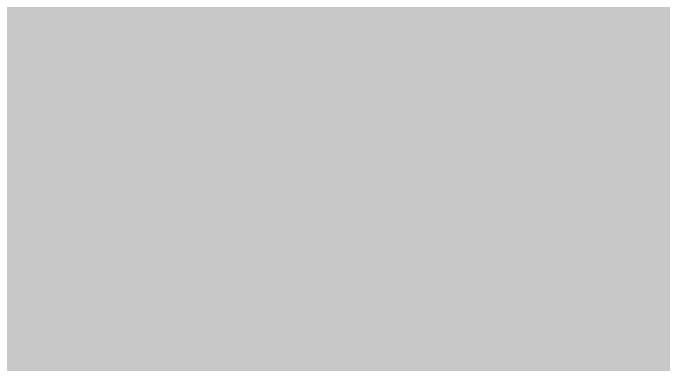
# Model space of a CAD drawing. Header units: inches. Extents: x -0.16 to 1.73, y -0.16 to 1.34.
# Drawn here: x 0.50576 to 0.55419, y 0.26793 to 0.29415 of the extents above; entities that cross this region are included whole.
import ezdxf

# ---------------------------------------------------------------- set-up
doc = ezdxf.new("R2010")
doc.units = ezdxf.units.IN
doc.header["$MEASUREMENT"] = 0
doc.layers.add('Bottom Layer', color=5, linetype='Continuous')
doc.layers.add('Top Layer', color=1, linetype='Continuous')

msp = doc.modelspace()

# ---------------------------------------------------------------- hatches: boundary and pattern name
at = {"layer": 'Top Layer'}
msp.add_hatch(color=1, dxfattribs=at).paths.add_polyline_path([(0.662947, 0.533608), (0.662947, 0.431266), (0.657947, 0.430271), (0.657742, 0.430766), (0.653804, 0.434705), (0.648658, 0.436836), (0.643088, 0.436836), (0.637943, 0.434705), (0.634005, 0.430766), (0.631873, 0.425621), (0.631873, 0.420051), (0.634005, 0.414906), (0.634233, 0.414677), (0.634374, 0.412471), (0.634379, 0.411748), (0.634658, 0.411087), (0.634658, 0.331852), (0.634254, 0.331448), (0.630803, 0.328311), (0.630803, 0.328311), (0.630803, 0.328311), (0.597543, 0.328311), (0.597543, 0.29768), (0.596667, 0.296769), (0.592543, 0.294751), (0.588958, 0.296236), (0.583388, 0.296236), (0.578243, 0.294105), (0.574305, 0.290166), (0.572173, 0.285021), (0.572173, 0.279451), (0.574305, 0.274306), (0.578243, 0.270367), (0.578811, 0.270132), (0.58158, 0.267363), (0.58158, 0.267363), (0.586046, 0.264379), (0.58897, 0.263798), (0.589535, 0.26335), (0.597543, 0.261071), (0.597543, 0.259961), (0.601885, 0.259834), (0.602807, 0.259941), (0.603663, 0.259587), (0.604567, 0.259961), (0.630803, 0.259961), (0.630803, 0.30028), (0.631525, 0.300583), (0.634495, 0.301174), (0.638134, 0.303605), (0.653804, 0.319275), (0.653804, 0.319275), (0.656235, 0.322914), (0.657089, 0.327206), (0.657089, 0.410474), (0.657701, 0.411854), (0.657947, 0.412005), (0.662947, 0.409206), (0.662947, 0.266787), (0.641073, 0.244912), (0.500467, 0.244912), (0.497126, 0.249912), (0.497473, 0.250751), (0.497473, 0.256321), (0.496458, 0.258772), (0.496458, 0.258777), (0.49661, 0.259027), (0.498148, 0.268906), (0.498648, 0.268906), (0.498648, 0.272118), (0.498945, 0.274027), (0.498821, 0.274539), (0.499023, 0.275026), (0.498648, 0.27593), (0.498648, 0.302166), (0.458425, 0.302166), (0.45836, 0.302897), (0.458325, 0.304217), (0.458029, 0.304882), (0.458029, 0.331504), (0.458325, 0.332169), (0.45836, 0.333491), (0.458407, 0.334023), (0.473405, 0.334023), (0.478542, 0.335044), (0.482897, 0.337954), (0.485806, 0.342309), (0.486828, 0.347446), (0.485806, 0.352583), (0.483364, 0.356238), (0.484104, 0.359206), (0.485258, 0.361373), (0.486682, 0.361467), (0.488401, 0.361477), (0.489063, 0.361756), (0.501871, 0.361756), (0.502493, 0.361479), (0.504194, 0.361434), (0.505451, 0.361323), (0.5064, 0.361166), (0.506543, 0.361127), (0.506543, 0.355754), (0.539803, 0.355754), (0.539803, 0.390038), (0.506543, 0.390038), (0.506543, 0.384815), (0.5064, 0.384776), (0.505451, 0.384619), (0.504194, 0.384508), (0.502493, 0.384463), (0.501871, 0.384186), (0.489244, 0.384186), (0.488599, 0.384465), (0.488596, 0.384464), (0.488594, 0.384465), (0.485065, 0.384512), (0.484971, 0.384517), (0.48372, 0.387307), (0.483208, 0.389611), (0.485806, 0.393499), (0.486828, 0.398636), (0.485806, 0.403773), (0.482897, 0.408128), (0.482637, 0.408301), (0.482482, 0.4091), (0.484059, 0.41354), (0.486098, 0.413714), (0.487313, 0.413732), (0.488003, 0.41403), (0.597062, 0.41403), (0.600964, 0.414806), (0.604272, 0.417016), (0.647883, 0.460628), (0.650093, 0.463935), (0.650869, 0.467837), (0.650869, 0.528063), (0.658328, 0.535521)])

# ---------------------------------------------------------------- linework, layer by layer
at = {"layer": 'Bottom Layer'}
msp.add_lwpolyline([(0.376573, 0.281236, 0.025, 0.025, 0), (0.604673, 0.281236, 0.025, 0.025, 0)], format="xyseb", dxfattribs=at)

doc.saveas('drawing.dxf')
